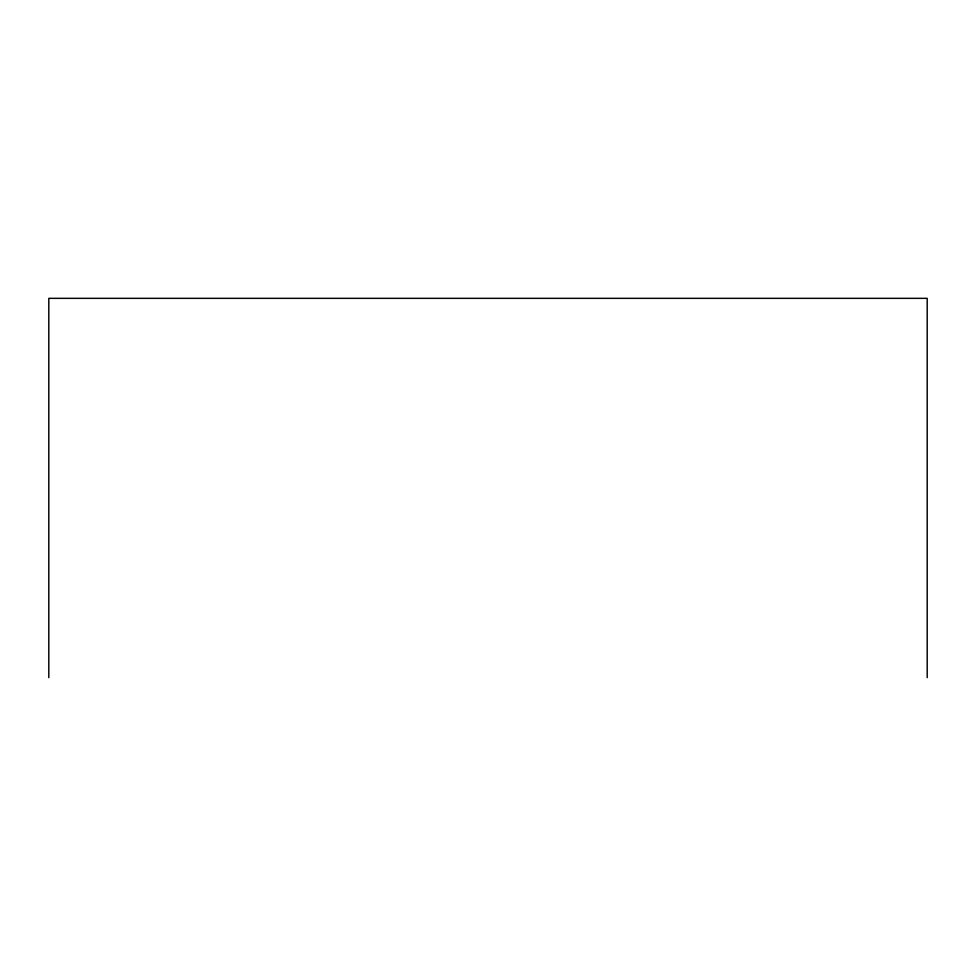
<?xml version="1.0" encoding="UTF-8"?>
<svg xmlns="http://www.w3.org/2000/svg" width="976" height="976" viewBox="0 0 976 976"><rect width="100%" height="100%" fill="white"/><g stroke="black" fill="none" stroke-linecap="round" stroke-linejoin="round"><path stroke-width="1.46" d="M927.2 677.661L927.2 298.339L48.8 298.339L48.8 677.661"/></g></svg>
